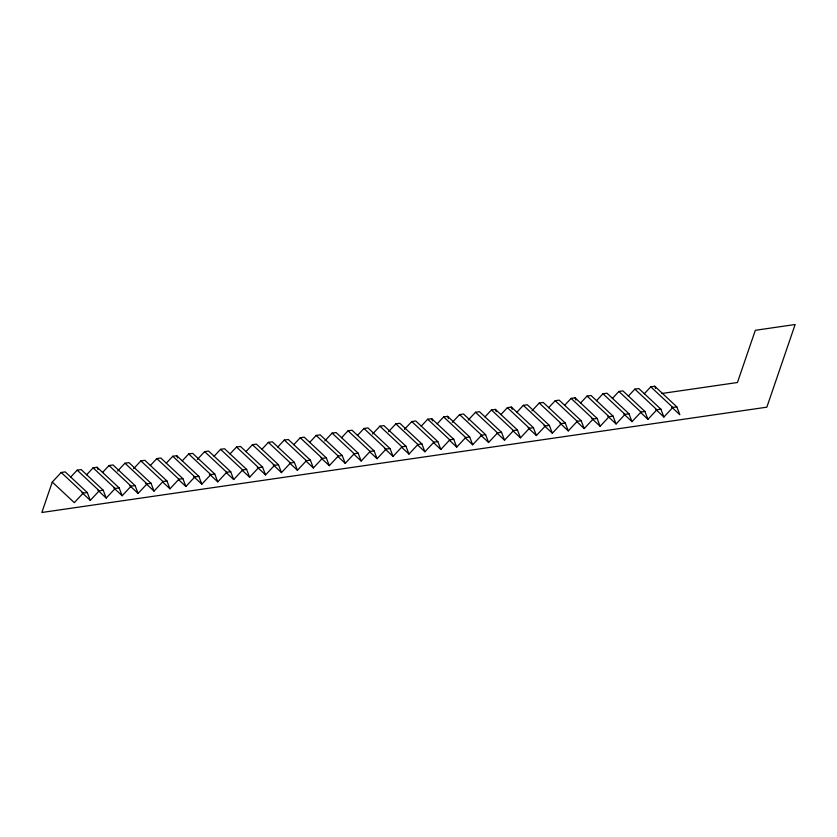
<?xml version="1.0" encoding="UTF-8"?>
<svg xmlns="http://www.w3.org/2000/svg" width="837" height="837" viewBox="0 0 837 837"><rect width="100%" height="100%" fill="white"/><g stroke="black" fill="none" stroke-linecap="round" stroke-linejoin="round"><path stroke-width="1.26" d="M671.556 406.97L679.822 414.713L676.83 406.887L672.833 407.452L663.887 417.025L660.885 409.188L656.899 409.764L647.943 419.327L644.95 411.501L640.964 412.076L632.008 421.649L629.016 413.813L625.03 414.399L616.084 423.961L613.082 416.135L609.095 416.711L600.139 426.274L597.147 418.448L593.161 419.023L584.205 428.586L581.213 420.76L577.227 421.335L568.271 430.909L565.278 423.072L561.292 423.648L552.336 433.221L549.344 425.384L545.358 425.96L536.402 435.533L533.41 427.697L529.423 428.282L520.468 437.845L517.475 430.019L513.489 430.595L504.533 440.157L501.541 432.331L497.555 432.907L488.599 442.47L485.606 434.644L481.62 435.219L472.664 444.792L469.672 436.956L465.686 437.531L456.73 447.104L453.727 439.268L449.783 439.885L440.837 449.448L437.835 441.622L433.848 442.198L424.903 451.771L421.9 443.934L417.914 444.51L408.969 454.083L405.966 446.247L401.98 446.832L393.034 456.395L390.032 448.569L386.045 449.145L377.1 458.707L374.097 450.881L370.111 451.457L361.165 461.03L358.163 453.194L354.187 453.769L345.231 463.342L342.228 455.506L338.253 456.092L329.297 465.654L326.294 457.829L322.318 458.404L313.362 467.967L310.36 460.141L306.384 460.716L297.428 470.289L294.425 462.453L290.449 463.028L281.494 472.602L278.491 464.765L274.515 465.351L265.559 474.914L262.556 467.088L258.581 467.663L249.625 477.226L246.633 469.4L242.646 469.975L233.69 479.549L230.698 471.712L226.712 472.288L217.756 481.861L214.764 474.024L210.778 474.61L201.822 484.173L198.829 476.347L194.843 476.923L185.887 486.485L182.895 478.659L178.909 479.235L169.953 488.808L166.961 480.972L162.974 481.547L154.018 491.12L151.026 483.284L147.04 483.87L138.084 493.432L135.092 485.606L131.106 486.182L122.15 495.745L119.157 487.919L115.171 488.494L106.215 498.067L103.223 490.231L99.237 490.806L90.281 500.38L87.289 492.543L65.213 471.89L61.227 472.476L52.271 482.039L41.85 512.485L766.849 407.169L795.15 324.515L755.319 330.301L737.439 382.509L661.617 393.516M70.653 477.111L77.161 470.153L81.147 469.578L103.223 490.231M86.588 474.799L93.095 467.841L97.082 467.266L119.157 487.919M87.289 492.543L83.24 493.077L74.294 502.639L52.271 482.039M102.522 472.486L109.03 465.529L113.016 464.953L135.092 485.606M117.64 471.043L124.964 463.217L128.95 462.631L151.026 483.284M133.575 468.73L140.898 460.894L144.885 460.319L166.961 480.972M150.315 465.539L156.833 458.582L160.819 458.006L182.895 478.659M166.249 463.227L172.767 456.27L176.753 455.694L198.829 476.347M182.184 460.915L188.702 453.957L192.688 453.372L214.764 474.024M197.312 459.471L204.636 451.635L208.612 451.059L230.698 471.712M214.052 456.28L220.57 449.323L224.546 448.747L246.633 469.4M229.987 453.968L236.505 447.01L240.481 446.435L262.556 467.088M245.921 451.656L252.439 444.698L256.415 444.112L278.491 464.765M261.855 449.333L268.374 442.375L272.349 441.8L294.425 462.453M277.79 447.021L284.308 440.063L288.284 439.488L310.36 460.141M293.724 444.709L300.242 437.751L304.218 437.176L326.294 457.829M309.659 442.396L316.177 435.439L320.152 434.853L342.228 455.506M324.777 440.953L332.101 433.116L336.087 432.541L358.163 453.194M341.527 437.761L348.035 430.804L352.021 430.228L374.097 450.881M357.462 435.449L363.969 428.492L367.956 427.916L390.032 448.569M372.58 434.005L379.904 426.179L383.89 425.594L405.966 446.247M388.514 431.693L395.838 423.857L399.824 423.281L421.9 443.934M404.449 429.371L411.773 421.545L415.759 420.969L437.835 441.622M421.199 426.19L427.707 419.232L431.693 418.657L453.727 439.268M437.134 423.878L443.641 416.92L447.628 416.334L469.672 436.956M452.252 422.434L459.576 414.597L463.562 414.022L485.606 434.644M468.186 420.111L475.51 412.285L479.496 411.71L501.541 432.331M484.937 416.931L491.445 409.973L495.431 409.398L517.475 430.019M500.871 414.618L507.379 407.661L511.365 407.075L533.41 427.697M516.806 412.296L523.313 405.338L527.3 404.763L549.344 425.384M531.924 410.852L539.248 403.026L543.234 402.451L565.278 423.072M548.674 407.671L555.182 400.714L559.168 400.138L581.213 420.76M564.609 405.359L571.116 398.402L575.103 397.816L597.147 418.448M580.543 403.036L587.051 396.079L591.037 395.503L613.082 416.135M596.467 400.724L602.985 393.767L606.971 393.191L629.016 413.813M612.402 398.412L618.92 391.454L622.906 390.879L644.95 411.501M628.336 396.1L634.854 389.142L638.84 388.556L660.885 409.188M644.27 393.777L650.788 386.82L654.764 386.244L676.83 406.887M650.788 386.82L672.833 407.452M634.854 389.142L656.899 409.764M655.612 409.283L663.887 417.025M618.92 391.454L640.964 412.076M640.598 412.453L647.943 419.327M602.985 393.767L625.03 414.399M623.743 413.907L632.008 421.649M587.051 396.079L609.095 416.711M607.808 416.23L616.084 423.961M571.116 398.402L593.161 419.023M591.874 418.542L600.139 426.274M555.182 400.714L577.227 421.335M576.86 421.712L584.205 428.586M539.248 403.026L561.292 423.648M560.005 423.166L568.271 430.909M523.313 405.338L545.358 425.96M544.071 425.489L552.336 433.221M507.379 407.661L529.423 428.282M528.137 427.801L536.402 435.533M491.445 409.973L513.489 430.595M513.123 430.971L520.468 437.845M475.51 412.285L497.555 432.907M497.188 433.284L504.533 440.157M459.576 414.597L481.62 435.219M481.254 435.596L488.599 442.47M443.641 416.92L465.686 437.531M465.32 437.918L472.664 444.792M427.707 419.232L449.783 439.885M449.385 440.231L456.73 447.104M411.773 421.545L433.848 442.198M433.472 442.564L440.837 449.448M395.838 423.857L417.914 444.51M417.537 444.886L424.903 451.771M379.904 426.179L401.98 446.832M401.603 447.199L408.969 454.083M363.969 428.492L386.045 449.145M384.748 448.653L393.034 456.395M348.035 430.804L370.111 451.457M369.734 451.823L377.1 458.707M332.101 433.116L354.187 453.769M353.8 454.146L361.165 461.03M316.177 435.439L338.253 456.092M337.866 456.458L345.231 463.342M300.242 437.751L322.318 458.404M321.01 457.912L329.297 465.654M284.308 440.063L306.384 460.716M305.997 461.082L313.362 467.967M268.374 442.375L290.449 463.028M290.062 463.405L297.428 470.289M252.439 444.698L274.515 465.351M273.218 464.859L281.494 472.602M236.505 447.01L258.581 467.663M257.283 467.172L265.559 474.914M220.57 449.323L242.646 469.975M242.27 470.342L249.625 477.226M204.636 451.635L226.712 472.288M226.335 472.664L233.69 479.549M188.702 453.957L210.778 474.61M209.48 474.119L217.756 481.861M172.767 456.27L194.843 476.923M193.546 476.431L201.822 484.173M156.833 458.582L178.909 479.235M178.532 479.601L185.887 486.485M140.898 460.894L162.974 481.547M162.598 481.924L169.953 488.808M124.964 463.217L147.04 483.87M145.743 483.378L154.018 491.12M109.03 465.529L131.106 486.182M129.808 485.69L138.084 493.432M93.095 467.841L115.171 488.494M113.874 488.002L122.15 495.745M77.161 470.153L99.237 490.806M97.939 490.315L106.215 498.067M61.227 472.476L83.24 493.077M82.005 492.637L90.281 500.38M654.764 386.244L655.622 388.483M575.103 397.816L575.961 400.055M511.365 407.075L512.223 409.314M495.431 409.398L496.289 411.626M447.628 416.334L448.486 418.573M431.693 418.657L432.551 420.885M176.753 455.694L177.601 457.923M97.082 467.266L97.939 469.505"/></g></svg>
